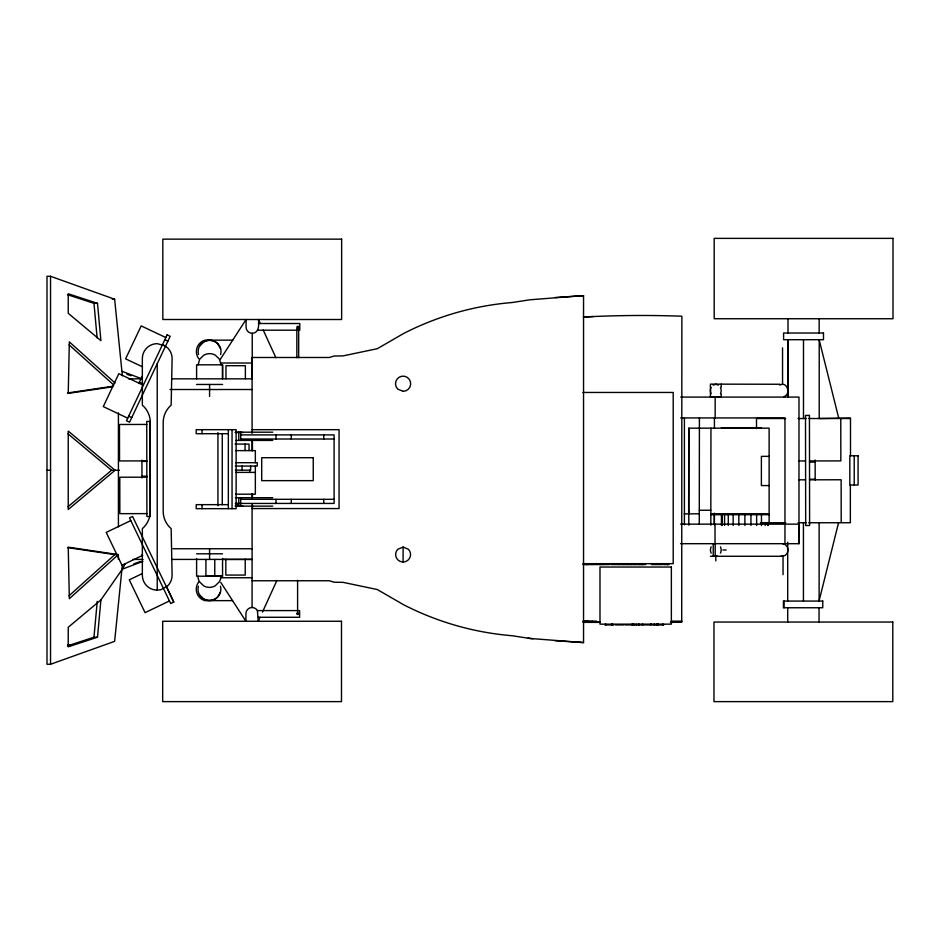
<?xml version="1.0" encoding="UTF-8"?>
<svg xmlns="http://www.w3.org/2000/svg" width="940" height="940" viewBox="0 0 940 940"><rect width="100%" height="100%" fill="white"/><g stroke="black" fill="none" stroke-linecap="round" stroke-linejoin="round"><path stroke-width="1.41" d="M196.601 558.478L196.601 576.197L222.557 576.197L222.557 558.478M205.919 559.418L205.919 576.197L222.557 576.197M214.767 576.197L214.767 559.418M222.557 378.844L222.557 364.814L196.601 364.814L196.601 378.832M769.12 522.746L769.12 428.158L688.797 428.158L688.656 513.922L688.797 510.749M150.212 513.334L150.212 420.474A22.936 22.936 0 0 0 142.351 405.163L142.351 358.539A14.887 14.887 0 0 1 157.227 343.664L164.676 345.662L167.755 348.023A14.887 14.887 0 0 1 172.114 358.539L171.15 405.163A22.936 22.936 0 0 0 163.196 422.072L163.196 511.736A22.936 22.936 0 0 0 171.15 528.644L172.114 575.256A14.887 14.887 0 0 1 167.755 585.785L161.081 589.639L157.227 590.144A14.887 14.887 0 0 1 142.351 575.256L142.351 528.644A22.936 22.936 0 0 0 149.707 516.506L150.306 511.736M67.48 645.886L93.965 637.226L97.243 601.353M100.909 599.92L68.232 627.274L68.232 646.802L97.502 637.226L100.909 599.92L122.365 569.147L125.102 563.965M122.365 564.799L114.633 641.35L50.537 664.275L47 664.275L47 276.289L50.537 276.289L114.633 299.226L122.365 375.788M198.14 364.814L199.68 359.221L203.863 355.12A11.539 11.421 0 0 1 215.295 355.12L219.478 359.221L221.018 364.814M583.329 317.027A1102.361 1102.361 0 0 1 681.864 316.216L681.712 622.033A1102.361 1102.361 0 0 1 670.455 622.398M838.55 522.746L819.045 601.071M220.16 359.562L246.08 319.506L246.08 327.108A6.157 6.157 0 0 0 252.237 333.277C259.217 333.148 259.099 324.418 258.394 319.506L260.216 323.466M220.465 592.094L217.504 597.111L215.143 598.886A11.539 11.421 0 0 1 203.71 598.886L199.515 594.797M260.051 617.31L258.242 621.269L257.419 610.589A6.157 6.157 0 0 0 245.916 613.667L245.916 621.269L220.783 582.424M262.471 612.046L276.947 580.403M138.768 383.414L142.198 376.164M298.403 327.672C299.754 325.216 295.113 326.45 297.522 327.907M199.68 345.99L203.863 341.89A11.539 11.421 0 0 1 215.295 341.89L217.669 343.664L220.63 348.681M69.067 595.737L114.798 554.624L118.334 554.624L69.337 598.674L68.232 547.174L118.334 554.624M68.044 506.695L111.543 470.282L119.451 470.282M713.131 385.095L715.81 384.26L718.489 385.095M779.871 385.095C787.168 380.818 791.339 394.424 783.937 396.633M130.789 520.584L106.208 532.416L122.012 565.257L142.704 555.293M142.105 573.659L129.274 579.827L145.077 612.668L169.447 600.942M173.759 602.058L170.692 603.527L129.485 517.881L132.54 516.413L173.759 602.058L166.603 586.678M122.365 569.147L142.927 561.38M133.75 563.883L140.53 561.486M714.423 556.057L717.197 556.057M710.405 556.269L782.55 556.269L785.229 555.423L787.191 553.12A6.404 5.57 -90 0 0 787.191 546.833L785.229 544.53L782.55 543.684M67.551 392.967L113.364 386.152M112.612 386.798L68.232 393.402L69.337 341.89L115.068 383.003M403.096 547.068L397.808 549.254A7.473 7.473 0 0 0 397.808 559.817A7.473 7.473 0 0 0 408.383 559.817A7.473 7.473 0 0 0 408.383 549.254L403.096 547.068L403.096 562.003M297.604 612.833C294.901 613.62 299.061 616.017 298.391 613.291M579.087 295.959L583.54 295.665L583.54 642.584L529.984 638.46M580.52 295.818L529.984 299.789L512.065 302.527A289.238 289.238 0 0 0 403.342 333.641L377.328 348.693L343.041 355.896L334.276 356.002L329.282 357.494L252.084 357.482L252.084 433.363M555.223 297.51L583.54 295.665M583.54 317.038L593.175 316.557M671.36 622.362L681.712 622.033L671.36 621.704M850.5 455.782L850.5 418.03L819.222 418.523L819.222 340.01M146.746 424.445L119.474 424.492L119.533 460.941L146.804 460.894M141.94 461.376L146.804 461.376M809.505 460.953L840.842 460.906L840.771 418.688M809.505 462.092L815.144 462.081M141.964 476.204L146.828 476.204M146.84 477.179L119.791 477.226L119.85 513.663L146.899 513.616M809.54 479.259L815.168 479.259M809.54 479.823L841.136 479.764L841.206 521.982M112.271 299.226L114.633 299.226M67.48 294.678L93.965 303.338L97.502 303.338L100.909 340.656L68.232 313.302L68.232 293.774L97.502 303.338M258.394 323.513L299.789 323.513L299.789 330.198L257.572 330.198M232.721 340.151L204.897 340.151A11.938 11.938 0 0 0 198.739 358.716M220.794 363.016L252.237 363.016M128.545 378.82L141.576 378.832M171.985 378.832L252.084 378.844M779.93 384.26L710.405 384.131L710.405 396.845L721.215 396.845L721.215 394.013M196.601 384.46L222.557 384.46M170.034 389.512L252.084 389.512M582.906 392.462L673.205 392.462L673.205 563.671L582.965 563.671M680.666 397.091L798.988 397.091L798.988 543.684L680.525 543.684M680.666 417.936L784.959 417.936L784.959 543.684M785.629 418.523L756.5 418.523L756.5 428.593M798.025 418.523L806.203 418.523M808.823 418.523L850.348 418.523M721.427 427.688L761.471 427.688M252.084 429.674L339.058 429.674L339.058 508.564L252.084 508.564M235.305 432.189L272.729 432.189M235.305 432.482L242.802 432.482M228.35 433.693L196.201 433.693L196.201 429.674L236.128 429.674L236.128 508.669L196.201 508.669L196.201 504.651L228.35 504.651M240.699 434.891L334.088 434.891L334.088 503.429L235.305 503.429M240.699 439.015L334.088 439.015M236.199 440.413L272.729 440.413M235.047 444.091L249.041 444.091L249.041 450.613M235.623 450.613L255.351 450.613L255.351 462.703M858.232 455.782L849.831 455.782L849.831 484.993L858.079 484.993L858.079 455.782M769.12 456.358L761.388 456.358L761.388 485.569L769.12 485.569M798.988 460.953L805.568 460.953M235.623 462.703L257.243 462.703L257.243 466.064L235.388 466.064M235.388 470.176L250.651 470.176L250.651 466.064M47 470.282L50.537 470.282M235.599 472.397L255.351 472.397M798.988 479.823L805.604 479.823M235.599 494.193L255.351 494.193L255.351 466.064M235.423 497.707L272.729 497.707M240.699 499.316L334.088 499.316M235.305 505.932L242.802 505.932M235.305 506.143L272.729 506.143M699.278 510.255L710.816 510.255M684.261 513.922L699.407 513.769M710.816 513.769L769.12 513.769M710.957 514.685L769.12 514.685M760.448 522.746L785.734 522.746M798.025 522.746L806.132 522.746M808.752 522.746L850.348 522.746L850.348 484.993M680.525 524.156L798.847 524.156L798.847 543.684M172.901 548.749L252.084 548.749M722.895 549.982L726.162 549.982M196.601 553.801L222.557 553.801M132.893 559.429L143.033 559.429M171.985 559.429L252.084 559.406M222.557 559.418L251.85 559.406M582.965 564.564L587.864 564.564M598.815 564.564L588.558 564.564L588.558 563.671M609.743 564.564L599.509 564.564L599.509 563.671M611.306 564.564L619.577 564.564L619.577 563.671M662.559 564.564L651.526 564.564L651.526 563.671M220.642 577.759L252.084 577.759M252.084 580.767L329.282 580.744L334.276 582.236L343.041 582.342L377.328 589.545L403.342 604.596A289.238 289.238 0 0 0 512.065 635.722L529.819 638.448M232.568 600.637L204.897 600.637A11.879 11.879 0 0 1 198.657 582.024M257.419 610.589L299.625 610.589L299.625 617.275L258.242 617.275M583.176 621.14L596.512 621.14M671.36 621.14L681.864 621.14M582.988 622.374L586.478 622.374L586.478 621.14M600.096 622.374L587.535 622.374L587.535 621.14M613.62 624.936L605.078 624.936L605.195 624.148M615.324 624.936L623.714 624.936M625.053 624.936L632.373 624.936L632.373 624.148M643.454 624.936L650.809 624.936L650.809 624.148M663.64 624.936L657.706 624.936L657.741 624.148M93.965 637.226L97.502 637.226M593.023 621.704L599.99 621.975A1102.361 1102.361 0 0 1 593.023 621.704L583.141 621.211M555.07 640.727L583.54 642.584M578.876 642.279L580.356 642.42M528.01 638.166L533.015 638.754M67.551 547.597L114.798 554.624M781.164 556.057L782.55 556.269M126.9 374.296L130.989 375.753M122.365 371.429L141.106 378.562M67.939 644.582L70.524 645.58M165.839 337.554L141.176 325.898L125.596 358.845L142.469 366.812M164.841 339.646L167.919 341.103M162.444 344.733L165.511 346.179M139.32 382.263L142.621 383.814M142.011 384.613L118.84 373.662L103.271 406.609L127.723 418.171M128.674 416.162L131.741 417.607M68.044 433.88L111.543 470.282M69.067 344.827L113.705 384.965M141.858 554.812L142.41 555.975M263.224 330.058L275.902 357.74M819.198 339.939L838.703 418.03M93.965 303.338L97.114 337.789M815.144 460.013L815.18 480.035M141.94 460.095L141.975 477.99M854.213 455.782L854.213 484.993M819.163 318.731L819.163 333.019M819.128 522.746L819.128 601.013M819.045 607.757L819.045 622.045M803.489 339.74L803.489 418.523M803.43 522.746L803.43 601.013M788.014 318.731L788.014 333.019M787.708 542.216L787.708 601.071M787.708 607.757L787.708 622.045M784.007 601.071L784.007 607.757M783.043 556.104L783.043 574.657M782.55 347.823L782.55 384.26M768.344 522.534L768.344 525.448M767.545 522.534L767.545 525.448M765.207 522.534L765.207 525.448M761.471 513.769L761.471 525.448M756.618 513.769L756.618 525.448M750.954 513.769L750.954 525.448M744.88 513.769L744.88 525.448M738.817 513.769L738.817 525.448M733.153 513.769L733.153 525.448M728.3 513.769L728.3 525.448M724.564 513.769L724.564 525.448M722.226 513.769L722.226 525.448M721.427 515.238L721.427 525.448M721.215 384.131L721.215 386.951M715.81 556.269L715.81 560.863M715.164 397.091L715.164 417.936M715.211 543.684L715.211 556.269M715.023 524.156L715.023 543.684M714.423 418.277L714.423 428.158M714.423 514.685L714.423 524.837M714.283 513.158L714.283 524.79M713.237 543.684L713.237 556.269M710.957 428.158L710.816 525.166M699.407 417.936L699.278 524.156M688.797 428.158L688.797 525.166M684.402 417.936L684.402 524.837M668.869 563.671L668.869 564.564L663.969 564.564L663.969 563.671M667.917 563.671L667.917 564.564M667.388 563.671L667.518 564.564M664.11 563.671L664.11 564.564M662.982 624.148L662.982 624.936M662.677 624.148L662.677 624.936M662.477 624.148L662.477 624.936M658.212 624.148L658.212 624.936M658.059 624.148L658.059 624.936M656.79 624.148L656.79 624.936L651.549 624.936L651.549 624.148M656.519 624.148L656.414 624.936M654.487 624.148L654.487 624.936M654.193 624.148L654.193 624.936M650.515 624.148L650.515 624.936M645.568 563.671L645.568 564.564L620.341 564.564L620.447 563.671M642.843 624.148L642.843 624.936L633.172 624.936L633.172 624.148M642.384 563.671L642.384 564.564M642.396 624.148L642.396 624.936M640.998 563.671L640.998 564.564M639.447 563.671L639.447 564.564M639.141 624.148L639.141 624.936M638.624 624.148L638.624 624.936M636.192 624.148L636.192 624.936M634.888 563.671L634.888 564.564M633.936 624.148L633.936 624.936M633.337 624.148L633.337 624.936M632.103 624.148L632.103 624.936M631.022 563.671L631.022 564.564M627.626 563.671L627.732 564.564M623.749 563.671L623.749 564.564M619.249 563.671L619.249 564.564M612.774 624.148L612.774 624.936M612.422 624.148L612.422 624.936M612.163 624.148L612.163 624.936M611.764 624.148L611.764 624.936M605.748 624.148L605.748 624.936M605.548 624.148L605.548 624.936M602.928 563.671L602.928 564.564M600.402 563.671L600.402 564.564M599.661 563.671L599.661 564.564M592.259 621.14L592.259 622.374M592.024 563.671L592.024 564.564M588.734 563.671L588.605 564.564M587.676 621.14L587.676 622.374M587.124 563.671L587.124 564.564M586.772 563.671L586.772 564.564M586.548 563.671L586.548 564.564M323.748 434.891L323.748 439.015M323.748 499.316L323.748 503.429M298.673 328.471L298.673 357.717M297.604 580.286L297.604 613.75M296.84 328.471L296.84 357.717M291.271 434.891L291.271 439.015M291.271 499.316L291.271 503.429M276.007 434.891L276.007 439.015M276.007 499.316L276.007 503.429M252.437 440.449L252.437 450.624M252.437 493.571L252.437 497.895M252.437 504.733L252.437 508.669M252.237 333.277L252.237 379.09M252.084 439.908L252.084 450.883M252.084 493.958L252.084 498.341M252.084 504.674L252.084 607.51M249.711 470.176L249.711 472.397M245.375 378.679L245.375 365.707L225.976 365.707L225.976 378.679M245.222 559.206L245.222 575.069L225.823 575.069L225.823 559.206M245.07 444.091L245.07 450.613M242.062 466.064L242.062 470.176M240.699 432.189L240.699 440.413M240.699 497.707L240.699 506.143M238.784 432.189L238.784 440.413M238.784 497.707L238.784 506.143M237.75 503.429L237.75 505.932M236.774 503.429L236.774 505.932M235.94 503.429L235.94 505.932M232.051 429.674L232.051 508.669M228.35 429.674L228.35 508.669M222.557 364.814L222.557 378.656M222.263 433.693L222.263 504.651M217.939 432.6L217.939 505.744M209.585 384.46L209.585 396.386M209.585 548.749L209.585 559.418M202.076 429.674L202.076 433.693M202.076 504.651L202.076 508.669M157.227 363.698L157.227 590.144M118.416 412.883L118.416 526.835M118.416 555.423L118.416 559.441M50.537 276.289L50.537 664.275M711.169 393.696A6.404 5.57 -90 0 1 711.169 387.409M220.465 586.243A11.433 11.433 0 0 1 209.42 600.637A11.433 11.433 0 0 1 198.375 586.243M198.528 354.545A11.433 11.433 0 0 1 209.585 340.151A11.433 11.433 0 0 1 220.63 354.545M720.451 546.833A6.404 5.57 -90 0 1 720.451 553.12M711.169 553.12A6.404 5.57 -90 0 1 711.169 546.833M720.451 387.409A6.404 5.57 -90 0 1 720.451 393.696M197.988 576.197A11.21 11.092 0 0 0 199.515 581.789L203.71 585.89A11.539 11.421 0 0 0 215.143 585.89L219.326 581.789A11.21 11.092 0 0 0 220.865 576.197M787.873 339.939L787.826 397.091L787.873 339.939M167.12 334.84L126.489 420.768L129.567 422.213L170.187 336.285L167.12 334.84M115.079 470.282L68.232 509.504L68.232 431.072L115.079 470.282M809.434 415.421L805.498 415.421L805.686 525.519L809.61 525.507L809.434 415.421M150.142 421.437L146.746 421.449L146.899 516.495L150.294 516.483L150.142 421.437M893 238.372L714.189 238.372L714.189 318.731L893 318.731L893 238.372M341.643 239.148L162.832 239.148L162.832 319.506L341.643 319.506L341.643 239.148M823.487 333.019L783.584 333.019L783.584 339.704L823.487 339.704L823.487 333.019M313.243 457.698L261.708 457.698L261.708 480.646L313.243 480.646L313.243 457.698M671.36 567.032L599.99 567.032L599.99 624.148L671.36 624.148L671.36 567.032M822.759 601.071L783.42 601.071L783.42 607.757L822.759 607.757L822.759 601.071M341.49 621.269L162.679 621.269L162.679 701.628L341.49 701.628L341.49 621.269M892.789 622.045L713.977 622.045L713.977 701.628L892.789 701.628L892.789 622.045M403.096 391.322L397.726 389.101A7.602 7.602 0 0 1 399.3 377.14A7.602 7.602 0 0 1 410.439 381.757A7.602 7.602 0 0 1 403.096 391.322"/></g></svg>
